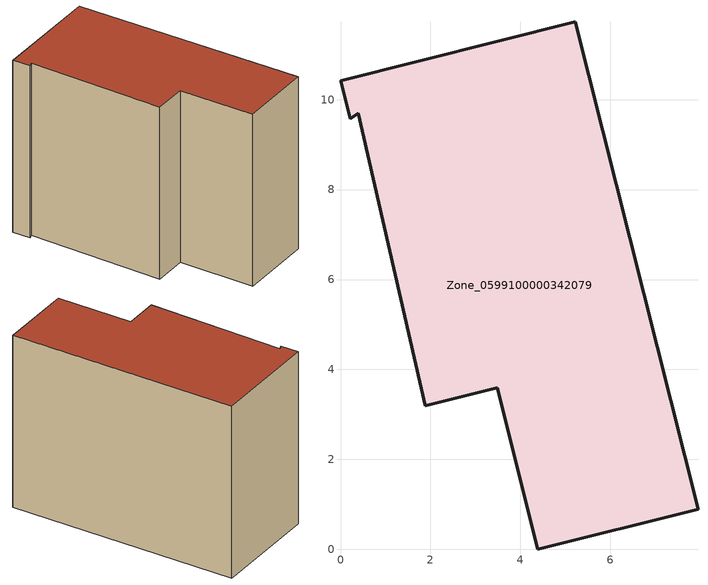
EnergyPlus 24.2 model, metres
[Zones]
Zone_0599100000342079
 floor ground (C_G): 1.89,3.2 0.39,9.7 0.21,9.58 0,10.42 5.22,11.73 7.95,0.89 4.38,0 3.48,3.59 z0
 wall outside (C_F): 7.95,0.89 5.22,11.73 0,10.42 0.21,9.58 0.39,9.7 1.89,3.2 3.48,3.59 4.38,0 7.95,0.89 z0:8.69
 roof outside (C_R): 0.39,9.7 1.89,3.2 3.48,3.59 4.38,0 7.95,0.89 5.22,11.73 0,10.42 0.21,9.58 z8.69
[BUILDING]
Pand.0599100000342079: North Axis=0; Terrain=City; Loads Convergence Tolerance Value=0.04; Temperature Convergence Tolerance Value=0.4; Solar Distribution=FullExterior; Maximum Number of Warmup Days=25; Minimum Number of Warmup Days=1
[Site:Location]
Rotterdam.The.Hague.AP_ZH_NLD Design_Conditions: Latitude=51.96; Longitude=4.45; Time Zone=1; Elevation=-4.5
[SITE:GROUNDTEMPERATURE:BUILDINGSURFACE]
18, 18, 18, 18, 18, 18, 18, 18, 18, 18, 18, 18
[MATERIAL] Thermal Absorptance=0.9; Solar Absorptance=0.7; Visible Absorptance=0.7
Name | Roughness | Thickness | Conductivity | Density | Specific Heat
G.TC.1992-2005 | MediumSmooth | 0.15 | 0.06 | 540 | 1210
F.TC.1992-2005 | Rough | 0.3 | 0.12 | 1920 | 840
R.TC.1992-2005 | MediumRough | 0.2 | 0.08 | 1500 | 1000
[CONSTRUCTION]
C_G: G.TC.1992-2005
C_F: F.TC.1992-2005
C_R: R.TC.1992-2005
[ZONE]
Zone_0599100000342079: Type=1; Multiplier=1; Ceiling Height=Autocalculate; Volume=Autocalculate; Floor Area=autocalculate; Part of Total Floor Area=Yes
[ZONEINFILTRATION:DESIGNFLOWRATE]
Infil_Zone_0599100000342079: Zone or ZoneList or Space or SpaceList=Zone_0599100000342079; Schedule=AlwaysOn; Design Flow Rate Calculation Method=Flow/Area; Flow Rate per Floor Area=0.0015; Constant Term Coefficient=1; Temperature Term Coefficient=0; Velocity Term Coefficient=0; Velocity Squared Term Coefficient=0
[HVACTEMPLATE:ZONE:IDEALLOADSAIRSYSTEM]
Zone_0599100000342079: Maximum Heating Supply Air Temperature=50; Minimum Cooling Supply Air Temperature=13; Maximum Heating Supply Air Humidity Ratio=0.0156; Minimum Cooling Supply Air Humidity Ratio=0.0077; Heating Limit=NoLimit; Cooling Limit=NoLimit; Dehumidification Control Type=ConstantSensibleHeatRatio; Cooling Sensible Heat Ratio=0.7; Dehumidification Setpoint=60; Humidification Control Type=None; Humidification Setpoint=30; Outdoor Air Method=None; Outdoor Air Flow Rate per Person=0.00944; Outdoor Air Flow Rate per Zone Floor Area=0; Outdoor Air Flow Rate per Zone=0; Demand Controlled Ventilation Type=None; Outdoor Air Economizer Type=NoEconomizer; Heat Recovery Type=None; Sensible Heat Recovery Effectiveness=0.7; Latent Heat Recovery Effectiveness=0.65
[ZONECONTROL:THERMOSTAT]
ThermostatControl_Zone_0599100000342079: Zone or ZoneList=Zone_0599100000342079; Control Type Schedule=DualSetpointControlType; Control 1=Thermostat_Zone_0599100000342079; Temperature Difference Between Cutout And Setpoint=0
[THERMOSTATSETPOINT:DUALSETPOINT]
Thermostat_Zone_0599100000342079: Heating Setpoint Temperature Schedule=HeatingSetpoint_Zone_0599100000342079; Cooling Setpoint Temperature Schedule=CoolingSetpoint_Zone_0599100000342079
[SCHEDULE:COMPACT]
HeatingSetpoint_Zone_0599100000342079: Through: 12/31, For: AllDays, Until: 24:00, 21
CoolingSetpoint_Zone_0599100000342079: Through: 12/31, For: AllDays, Until: 24:00, 24
DualSetpointControlType: Through: 12/31, For: AllDays, Until: 24:00, 4
AlwaysOn: Through: 12/31, For: AllDays, Until: 24:00, 1
